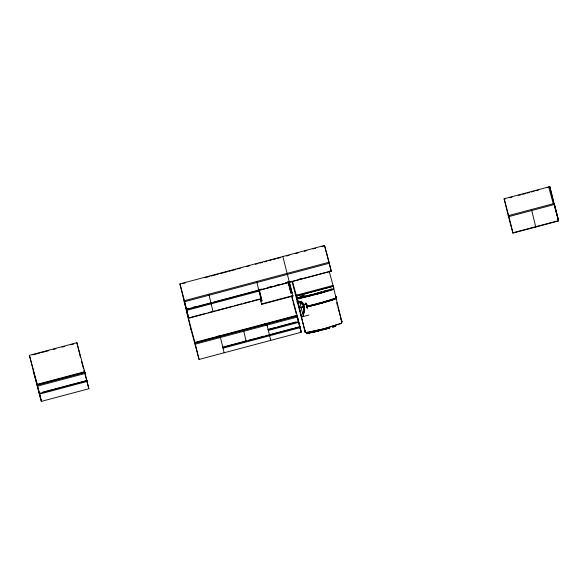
<?xml version="1.0" encoding="UTF-8"?>
<svg xmlns="http://www.w3.org/2000/svg" width="588" height="588" viewBox="0 0 588 588"><rect width="100%" height="100%" fill="white"/><g stroke="black" fill="none" stroke-linecap="round" stroke-linejoin="round"><path stroke-width="0.88" d="M307.267 296.528L321.305 292.956L298.822 298.675A2.176 1.999 -13.6 0 1 296.668 297.55L296.462 296.007L301.247 315.771C301.335 317.66 304.452 316.822 303.371 314.896A70.001 27.342 -15.1 0 0 304.194 307.546L303.952 306.569L301.019 307.348M304.79 296.33L307.142 295.779A264.299 243.285 -13.6 0 0 318.321 292.927L323.87 291.332A264.299 243.285 -13.6 0 0 332.124 288.73L332.514 289.781L321.342 292.949M304.797 296.381L298.278 297.587M337.821 306.936L341.782 321.518A1.985 1.83 -13.6 0 1 340.614 323.466L324.054 328.868L307.024 332.587A2.176 1.999 -13.6 0 1 304.871 331.463L304.709 330.897L305.062 332.293M334.55 298.755L334.631 298.726A1.985 1.83 -13.6 0 0 335.814 296.859M334.579 298.873L334.704 298.888A2.176 2.007 -13.6 0 0 335.998 296.844M305.01 331.316L305.04 331.389A1.992 1.83 -13.6 0 0 307.01 332.418L324.01 328.699L340.665 323.628M304.996 303.283L305.878 303.011M324.098 292.052L332.418 289.583A1.985 1.83 -13.6 0 0 333.565 288.333M324.047 292.067L315.697 294.353M318.314 292.883L321.092 292.096M321.173 292.243L309.935 295.235M329.736 327.832L326.957 328.611A264.299 243.285 -13.6 0 1 319.277 330.625M329.817 327.979L318.578 330.971M301.019 307.664L304.047 306.87A28.187 11.01 -15.1 0 0 301.115 302.754L299.535 301.196L301.005 302.335A28.187 11.01 -15.1 0 1 303.937 306.451L304.062 306.987L301.049 307.781A1.985 1.83 -13.6 0 1 299.086 306.745L299.027 306.561M304.929 331.816L304.885 330.846M179.935 283.886L324.525 245.446L329.339 263.248L184.742 301.688L179.935 283.886L190.953 329.442M182.699 283.607L185.36 282.901M204.874 277.712L209.306 276.536M211.085 276.066L218.177 274.177M219.956 273.707L227.049 271.818M228.82 271.347L235.92 269.458M237.692 268.988L240.352 268.282M246.563 266.629L249.224 265.923M255.435 264.269L258.095 263.564M259.867 263.093L262.527 262.388M264.299 261.917L266.959 261.204M268.738 260.734L271.399 260.028M273.17 259.558L275.831 258.845M277.602 258.375L280.263 257.669M286.474 256.015L289.134 255.31M295.352 253.656L298.013 252.95M304.224 251.296L306.885 250.591M313.095 248.937L315.756 248.232M321.967 246.585L324.627 245.872M508.304 215.994L504.136 198.773L549.795 186.631L558.6 220.941L512.942 233.083L508.201 215.568M504.239 199.2L505.335 198.913M509.509 197.803L512.141 197.098M518.293 195.466L520.924 194.768M522.681 194.297L525.312 193.599M527.068 193.129L529.707 192.43M531.464 191.967L534.095 191.262M535.852 190.799L538.483 190.093M547.266 187.763L549.898 187.065M554.609 204.433L508.943 216.575L504.136 198.773M192.842 307.392L195.459 306.701M259.257 289.737L261.895 289.031M268.054 287.4L270.693 286.694M276.86 285.055L279.498 284.357M285.658 282.718L288.296 282.012M299.152 279.131L301.813 278.418M330 270.928L331.095 270.634M186.558 309.295L191.776 307.906M193.518 307.443L210.041 303.048M213.569 302.114L258.764 290.097L259.036 291.104L186.83 310.302L186.381 308.575M259.359 290.163L288.399 282.446M289.494 282.152L331.198 271.068M186.653 309.582L331.242 271.141L329.067 262.241L184.47 300.681L188.741 318.196L260.947 298.998L256.677 281.483M29.4 355.336L76.888 342.716L84.826 372.145L37.338 384.772L29.4 355.336L41.388 401.369L88.869 388.741L84.723 371.712L37.235 384.339L41.388 401.369M33.024 354.836L40.057 352.962M41.814 352.499L48.848 350.624M53.251 349.456L55.882 348.757M62.041 347.118L64.68 346.42M70.832 344.781L73.471 344.076M189.527 317.674L206.337 313.206M208.101 312.735L215.179 310.854M216.95 310.383L224.028 308.502M225.799 308.031L232.87 306.15M234.641 305.679L241.719 303.798M243.491 303.327L250.569 301.446M252.333 300.975L259.411 299.094M512.839 232.789L557.622 220.89M259.426 290.435L261.939 300.836L260.844 301.13L260.425 299.395M287.877 281.623L290.979 293.118L292.082 292.824L282.821 256.53M261.704 304.356L292.942 296.058L292.831 295.624L261.601 303.93L261.704 304.356L260.219 298.814M304.893 330.934L296.256 295.25L333.029 285.474L329.302 271.678M296.477 296.065L333.249 286.29M296.587 296.477L296.462 296.007L333.418 286.194L333.609 287.767M321.592 291.949L316.41 293.53M335.741 296.55L335.755 296.631A1.985 1.83 -13.6 0 1 334.572 298.498L334.491 298.528A264.299 243.285 -13.6 0 1 309.509 305.576L307.245 306.091L307.421 306.84L309.685 306.319A264.497 243.469 -13.6 0 0 334.69 299.27L334.785 299.233A2.176 2.007 -13.6 0 0 336.086 297.19L335.799 296.036L335.895 297.205A1.985 1.83 -13.6 0 1 334.712 299.071L334.631 299.101A264.299 243.285 -13.6 0 1 329.824 300.652M303.526 304.988L306.069 304.312M297.521 316.983L195.363 344.142L195.091 343.135L297.249 315.976L298.638 321.599L268.194 329.692M303.54 313.705A70.001 27.342 -15.1 0 1 303.261 314.477L303.246 316.491L308.891 315.021M275.926 327.318L268.099 329.405L268.371 330.412L298.807 322.32L298.535 321.305M277.661 326.862L295.926 322.004M42.865 392.13L78.917 382.545M80.681 382.082L85.958 380.679M39.447 393.357L86.936 380.73M246.512 340.82L222.756 347.133L223.028 348.14L300.101 327.648L299.652 325.928M248.268 340.349L255.31 338.482M257.066 338.012L264.108 336.138M265.872 335.674L268.51 334.969M292.868 328.494L269.385 334.734L270.774 340.364M294.61 328.031L299.829 326.641M222.852 347.427L299.924 326.935L298.807 322.32M341.657 321.048L341.981 321.577A2.176 2.007 -13.6 0 1 341.253 323.268M190.85 329.008L199.067 359.444L301.218 332.271L300.101 327.648M341.878 321.981L341.841 321.004M325.054 329.265L328.721 328.089M306.524 296.661L305.084 297.19L304.804 296.44L299.079 297.477M304.444 297.175L298.807 298.52A1.992 1.83 -13.6 0 1 296.837 297.477L296.808 297.403M307.281 306.26L309.567 305.804A264.299 243.285 -13.6 0 0 317.961 303.709M307.326 306.436L309.589 305.922A264.497 243.469 -13.6 0 0 334.609 298.924M307.34 306.495L309.604 305.973A264.299 243.285 -13.6 0 0 333.888 299.101M307.362 306.605L309.648 306.15A264.299 243.285 -13.6 0 0 312.456 305.481M314.264 331.816L315.771 331.47A264.299 243.285 -13.6 0 0 318.578 330.794M304.863 296.242L298.594 297.638M298.807 298.506C299.74 298.425 298.675 296.639 301.299 297.205M307.311 333.315L313.5 331.985M306.62 333.308L313.507 331.992M307.686 332.279L307.01 332.418M309.942 332.94L307.759 333.389L307.509 332.316M298.902 298.535L298.814 298.55A1.992 1.83 -13.6 0 1 296.852 297.521L296.852 297.521M305.319 304.386L303.496 304.871A28.209 11.018 -15.1 0 0 302.254 302.1M300.372 301.717L298.322 301.13L297.175 298.954M298.594 297.749L297.932 297.726M307.245 333.514L306.583 333.492M306.951 307.267L306.223 304.268L307.296 306.326M301.005 302.335L300.284 301.945L300.402 302.364M299.931 302.783L300.417 303.048A27.467 10.731 -15.1 0 1 303.276 307.061M306.252 303.724L307.01 305.135L306.517 303.489M297.403 299.792L297.579 300.196L297.366 299.682M306.421 305.091L306.429 305.084A49.458 19.323 -15.1 0 1 306.37 306.987M554.815 206.961L558.6 220.941M554.205 204.742L558.504 220.654L554.337 203.426L508.671 215.568L512.942 233.083M548.7 186.925L553.235 203.72M531.501 209.497L535.771 227.012M331.242 271.141L324.525 245.446M333.646 287.128L333.786 287.701A2.176 2.007 -13.6 0 1 333.058 289.392M332.191 285.695L332.411 286.518M336.623 302.511L337.343 305.165M306.017 303.379L306.399 304.849M306.238 304.268L306.421 304.966M303.158 306.649L303.423 307.752A69.222 27.041 -15.1 0 1 302.886 314.249L300.997 307.237M297.094 295.022L297.315 295.845M292.53 281.454L296.256 295.25M296.279 296.058L296.411 296.528M298.902 306.091L299.057 306.671M305.238 332.235L291.971 281.16M289.024 281.571L292.942 296.058M291.846 295.926L297.175 315.69L195.018 342.848L187.08 313.419M298.366 320.592L298.638 321.599M293.111 302.276L296.198 313.705M296.675 315.462L301.218 332.271M259.073 290.229L261.939 300.836M260.668 297.991L260.947 298.998M266.805 324.069L269.488 335.028M265.034 323.415L265.511 325.171M243.491 330.265L246.166 341.224M208.828 294.206L211.011 303.107M220.169 336.468L224.146 352.778M210.908 302.82L213.091 311.721M218.949 335.667L219.42 337.424M184 300.681L188.741 318.196M86.664 379.723L87.105 381.45L39.624 394.078L39.175 392.35M81.475 361.37L83.378 368.404M83.849 370.161L88.494 387.308M88.597 387.735L88.869 388.741M33.171 370.932L41.006 399.928M310.148 295.926L307.348 296.631M549.795 186.631L553.22 200.773M333.029 285.474L341.665 321.158M307.414 308.891L306.774 306.26L306.921 307.149M299.645 301.607L301.107 307.649M303.048 315.675L303.254 316.52M288.914 281.696L289.759 285.187M300.946 331.279L297.072 315.256L194.915 342.414L199.067 359.444M288.26 281.85L290.979 293.118M291.927 297.388L292.795 300.953M258.117 289.862L258.544 291.597M211.408 302.46L211.511 302.886M187.601 308.788L187.704 309.214M76.888 342.716L80.446 357.416M307.245 306.091L307.421 306.84M313.316 331.213L313.448 332.176L307.73 333.242M335.932 296.514L335.946 296.609A2.176 2.007 -13.6 0 1 334.646 298.653L334.55 298.689A264.497 243.469 -13.6 0 1 309.545 305.745M335.983 296.742L336.027 296.955A2.176 2.007 -13.6 0 1 334.734 298.998L334.638 299.035A264.497 243.469 -13.6 0 1 309.633 306.091M335.799 296.786L335.844 296.977A1.985 1.83 -13.6 0 1 334.66 298.844M329.14 300.865A264.299 243.285 -13.6 0 1 326.377 301.703M325.686 301.909A264.299 243.285 -13.6 0 1 318.049 304.055M317.351 304.239A264.299 243.285 -13.6 0 1 315.256 304.782M314.558 304.959A264.299 243.285 -13.6 0 1 313.154 305.304M304.084 307.134A70.001 27.342 -15.1 0 1 304.275 308.524M304.297 309.237A70.001 27.342 -15.1 0 1 304.283 309.957M304.121 311.427A70.001 27.342 -15.1 0 1 303.776 312.941M301.203 301.174A28.209 11.018 -15.1 0 1 301.769 301.622M303.658 305.547A70.038 27.357 -15.1 0 1 303.856 308.377M340.805 319.659A0.867 0.801 -13.6 0 1 341.312 320.827M304.878 329.214A0.867 0.801 -13.6 0 0 304.856 330.353A0.867 0.801 -13.6 0 0 305.054 331.184M297.285 302.166A0.816 0.757 -13.6 0 1 297.168 301.254M305.437 331.382A0.867 0.801 -13.6 0 1 305.231 331.309M341.393 320.695A0.867 0.801 -13.6 0 1 341.635 321.261M333.866 298.983A264.299 243.285 -13.6 0 1 332.492 299.432M331.808 299.652A264.299 243.285 -13.6 0 1 320.747 302.952M320.056 303.143A264.299 243.285 -13.6 0 1 318.659 303.518M297.844 303.195A0.816 0.757 -13.6 0 1 297.256 302.467M304.04 295.205L301.931 295.955L304.04 295.205M327.075 290.479L324.032 291.405L327.075 290.479M335.719 326.215L332.676 327.141L335.719 326.215M84.9 372.432L37.411 385.059L37.683 386.066L85.172 373.439L84.9 372.432M309.891 295.242L304.804 296.44L309.891 295.242M318.534 330.978L313.448 332.176L318.534 330.978"/></g></svg>
